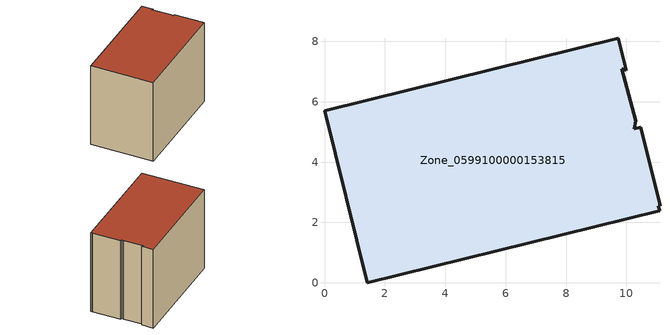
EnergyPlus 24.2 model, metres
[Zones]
Zone_0599100000153815
 floor ground (C_G): 11.1,2.39 1.42,0 0,5.7 9.73,8.11 10,7.04 9.84,7.08 10.3,5.36 10.25,5.1 10.47,5.15 11.11,2.56 11.06,2.55 z0
 wall outside (C_F): 10,7.04 9.73,8.11 0,5.7 1.42,0 11.1,2.39 11.06,2.55 11.11,2.56 10.47,5.15 10.25,5.1 10.3,5.36 9.84,7.08 10,7.04 z0:7.98
 roof outside (C_R): 1.42,0 11.1,2.39 11.06,2.55 11.11,2.56 10.47,5.15 10.25,5.1 10.3,5.36 9.84,7.08 10,7.04 9.73,8.11 0,5.7 z7.98
[BUILDING]
Pand.0599100000153815: North Axis=0; Terrain=City; Loads Convergence Tolerance Value=0.04; Temperature Convergence Tolerance Value=0.4; Solar Distribution=FullExterior; Maximum Number of Warmup Days=25; Minimum Number of Warmup Days=1
[Site:Location]
Rotterdam.The.Hague.AP_ZH_NLD Design_Conditions: Latitude=51.96; Longitude=4.45; Time Zone=1; Elevation=-4.5
[SITE:GROUNDTEMPERATURE:BUILDINGSURFACE]
18, 18, 18, 18, 18, 18, 18, 18, 18, 18, 18, 18
[MATERIAL] Thermal Absorptance=0.9; Solar Absorptance=0.7; Visible Absorptance=0.7
Name | Roughness | Thickness | Conductivity | Density | Specific Heat
G.TI.1975-1991 | MediumSmooth | 0.15 | 0.288461 | 540 | 1210
F.TI.1975-1991 | Rough | 0.3 | 0.230769 | 1920 | 840
R.TI.1975-1991 | MediumRough | 0.2 | 0.153846 | 1500 | 1000
[CONSTRUCTION]
C_G: G.TI.1975-1991
C_F: F.TI.1975-1991
C_R: R.TI.1975-1991
[ZONE]
Zone_0599100000153815: Type=1; Multiplier=1; Ceiling Height=Autocalculate; Volume=Autocalculate; Floor Area=autocalculate; Part of Total Floor Area=Yes
[ZONEINFILTRATION:DESIGNFLOWRATE]
Infil_Zone_0599100000153815: Zone or ZoneList or Space or SpaceList=Zone_0599100000153815; Schedule=AlwaysOn; Design Flow Rate Calculation Method=Flow/Area; Flow Rate per Floor Area=0.003; Constant Term Coefficient=1; Temperature Term Coefficient=0; Velocity Term Coefficient=0; Velocity Squared Term Coefficient=0
[HVACTEMPLATE:ZONE:IDEALLOADSAIRSYSTEM]
Zone_0599100000153815: Maximum Heating Supply Air Temperature=50; Minimum Cooling Supply Air Temperature=13; Maximum Heating Supply Air Humidity Ratio=0.0156; Minimum Cooling Supply Air Humidity Ratio=0.0077; Heating Limit=NoLimit; Cooling Limit=NoLimit; Dehumidification Control Type=ConstantSensibleHeatRatio; Cooling Sensible Heat Ratio=0.7; Dehumidification Setpoint=60; Humidification Control Type=None; Humidification Setpoint=30; Outdoor Air Method=None; Outdoor Air Flow Rate per Person=0.00944; Outdoor Air Flow Rate per Zone Floor Area=0; Outdoor Air Flow Rate per Zone=0; Demand Controlled Ventilation Type=None; Outdoor Air Economizer Type=NoEconomizer; Heat Recovery Type=None; Sensible Heat Recovery Effectiveness=0.7; Latent Heat Recovery Effectiveness=0.65
[ZONECONTROL:THERMOSTAT]
ThermostatControl_Zone_0599100000153815: Zone or ZoneList=Zone_0599100000153815; Control Type Schedule=DualSetpointControlType; Control 1=Thermostat_Zone_0599100000153815; Temperature Difference Between Cutout And Setpoint=0
[THERMOSTATSETPOINT:DUALSETPOINT]
Thermostat_Zone_0599100000153815: Heating Setpoint Temperature Schedule=HeatingSetpoint_Zone_0599100000153815; Cooling Setpoint Temperature Schedule=CoolingSetpoint_Zone_0599100000153815
[SCHEDULE:COMPACT]
HeatingSetpoint_Zone_0599100000153815: Through: 12/31, For: AllDays, Until: 24:00, 21
CoolingSetpoint_Zone_0599100000153815: Through: 12/31, For: AllDays, Until: 24:00, 24
DualSetpointControlType: Through: 12/31, For: AllDays, Until: 24:00, 4
AlwaysOn: Through: 12/31, For: AllDays, Until: 24:00, 1
